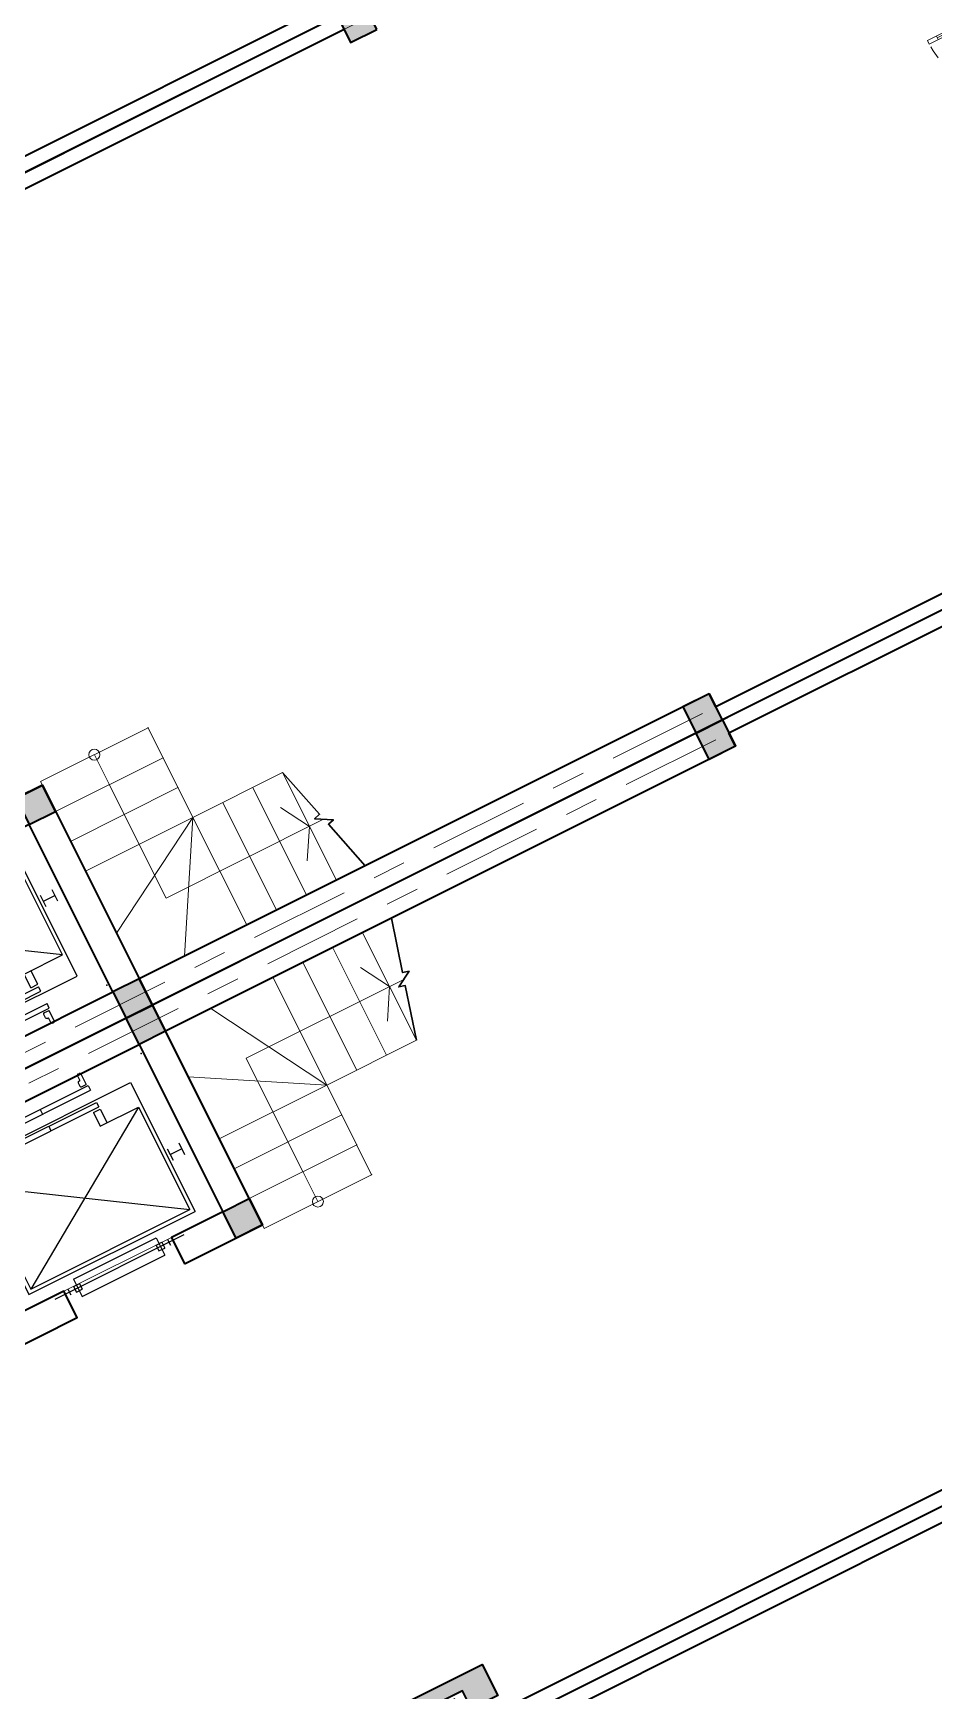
# Model space of a CAD drawing. Header units: millimetres. Extents: x 567980 to 569372, y 2065777 to 2066674.
# Drawn here: x 568822.76 to 568829.5, y 2066370.15 to 2066382.55 of the extents above; entities that cross this region are included whole.
import ezdxf

# ---------------------------------------------------------------- set-up
doc = ezdxf.new("R2010")
doc.units = ezdxf.units.MM
for name, pattern in [('ACAD_ISO03W100', [30, 12, -18]), ('CENTER', [3, 1.5, -0.5, 0.5, -0.5]), ('CENTER2', [1.125, 0.75, -0.125, 0.125, -0.125]), ('CONTINOUS', [0]), ('DIVIDEX22', [1.25, 0.625, -0.25, 0, -0.125, 0, -0.25]), ('HIDDEN2', [0.1875, 0.125, -0.0625]), ('PHANTOM2', [1.25, 0.625, -0.125, 0.125, -0.125, 0.125, -0.125]), ('PHANTOM3', [1.5, 0.625, -0.125, 0.125, -0.125, 0.125, -0.125, 0.125, -0.125])]:
    doc.linetypes.add(name, pattern=pattern)
for name, color, linetype, lineweight in [('A-COT VACH', 2, 'Continuous', 35), ('A-CUA', 25, 'Continuous', 5), ('A-DIM', 251, 'Continuous', 15), ('A-HATCH', 251, 'Continuous', 5), ('A-NET CAT', 214, 'Continuous', 30), ('A-NET THAY', 125, 'Continuous', 18), ('A-NOI THAT', 44, 'Continuous', 9), ('A-TRUC', 250, 'CENTER', 5), ('A-TUONG', 255, 'Continuous', 35), ('boDnv', 54, 'Continuous', 25), ('N1.1-CN', 4, 'CONTINOUS', 35), ('N1.3-TN', 6, 'CENTER2', 35), ('N1.4-TP', 4, 'PHANTOM2', 35), ('N1.5-TH', 2, 'PHANTOM3', 30), ('N1.6-NM', 3, 'DIVIDEX22', 30), ('N4-OTHER1', 143, 'CONTINOUS', 15)]:
    doc.layers.add(name, color=color, linetype=linetype, lineweight=lineweight)
for name, color, linetype in [('A-NOITHAT', 252, 'Continuous'), ('ChiaLo', 128, 'CENTER'), ('LoLK', 6, 'Continuous'), ('M-CD', 40, 'ACAD_ISO03W100'), ('M-Control', 170, 'CENTER2'), ('M-RP', 140, 'Continuous')]:
    doc.layers.add(name, color=color, linetype=linetype)

# ---------------------------------------------------------------- blocks, each defined once
blk = doc.blocks.new('NEN')
at = {"layer": 'ChiaLo', "ltscale": 5}
for points in [[(98.68832851131447, -3.45497444528155), (134.4633032362908, 14.43779458128847)], [(101.3722438652767, -8.821220654062927), (137.147218590253, 9.071548372507095)], [(104.0561592192389, -14.1874668628443), (139.8311339442153, 3.705302163725719)]]:
    blk.add_lwpolyline(points, dxfattribs=at)
at = {"layer": 'LoLK'}
for points in [[(134.4633032361744, 14.43779458128847), (131.7793878822122, 19.80404079006985), (113.8919005201897, 10.85765627701767), (116.5758158741519, 5.491410068003461)], [(137.147218590253, 9.071548372739926), (134.4633032362908, 14.43779458128847), (116.5758158741519, 5.491410068003461), (119.2597312282305, 0.1251638596877456)], [(139.8311339445645, 3.705302163492888), (137.1472185904859, 9.071548372507095), (119.2597312286962, 0.1251638594549149), (121.9436465821927, -5.241082349792123)], [(142.5150492981775, -1.660944044822827), (139.8311339443317, 3.705302163492888), (121.9436465819599, -5.241082349559292), (124.6275619356893, -10.60732855810784)]]:
    blk.add_lwpolyline(points, close=True, dxfattribs=at)
blk = doc.blocks.new('NEN KO1')
at = {"layer": 'LoLK'}
for points in [[(-73.65156448655762, 40.00000000256114), (-79.65156448679045, 40.00000000279397), (-79.65156448702328, 20.00000000325963), (-73.65156448702328, 20.00000000279397)], [(-67.65156448655762, 40.00000000256114), (-73.65156448655762, 40.00000000256114), (-73.65156448702328, 20.00000000279397), (-67.65156448725611, 20.00000000279397)], [(-61.65156448609196, 40.00000000232831), (-67.65156448655762, 40.00000000256114), (-67.65156448679045, 20.00000000325963), (-61.65156448679045, 20.00000000232831)], [(-55.65156448679045, 40.00000000186265), (-61.65156448632479, 40.00000000232831), (-61.65156448702328, 20.00000000232831), (-55.65156448702328, 20.00000000186265)]]:
    blk.add_lwpolyline(points, close=True, dxfattribs=at)
blk = doc.blocks.new('AP11B2')
at = {"layer": 'A-NOITHAT'}
for p, q in [((-435.0000000009313, 1391.603832304027), (-435.0000000009313, 1441.603832304019)), ((-385.0000000009313, 1391.603832304027), (-385.0000000009313, 1441.603832304019)), ((-335.0000000009313, 1441.603832304019), (-385.0000000009313, 1441.603832304019)), ((359.9999999990687, 1491.603832304019), (-360.0000000009313, 1491.603832304019)), ((-360.0000000009313, 1341.603832304019), (-360.0000000009313, 1491.603832304019)), ((-335.0000000009313, 1391.603832304027), (-335.0000000009313, 1441.603832304019)), ((384.9999999990687, 1441.603832304019), (334.9999999990687, 1441.603832304019)), ((334.9999999990687, 1391.603832304027), (334.9999999990687, 1441.603832304019)), ((359.9999999990687, 1341.603832304019), (359.9999999990687, 1491.603832304019)), ((384.9999999990687, 1391.603832304027), (384.9999999990687, 1441.603832304019)), ((434.9999999990687, 1391.603832304027), (434.9999999990687, 1441.603832304019)), ((557.9627270745113, 1416.603832304019), (-568.2546845125034, 1416.603832304019)), ((-335.0000000009313, 1391.603832304027), (-385.0000000009313, 1391.603832304027)), ((359.9999999990687, 1341.603832304019), (-360.0000000009313, 1341.603832304019)), ((384.9999999990687, 1391.603832304027), (334.9999999990687, 1391.603832304027)), ((-725.0000000009313, 166.1255714344661), (-725.0000000009313, 1291.603832304019)), ((724.9999999990687, 1291.603832304019), (-725.0000000009313, 1291.603832304019)), ((-695.0000000009313, 366.1255714344516), (-695.0000000009313, 1261.603832304019)), ((694.9999999990687, 1261.603832304019), (-695.0000000009313, 1261.603832304019)), ((694.9999999990687, 366.1255714344516), (-695.0000000009313, 1261.603832304019)), ((-695.0000000009313, 366.1255714344516), (694.9999999990687, 1261.603832304019)), ((694.9999999990687, 366.1255714344516), (694.9999999990687, 1261.603832304019)), ((724.9999999990687, 166.1255714344588), (724.9999999990687, 1291.603832304019)), ((-850.0000000009313, 757.1255714344661), (-850.0000000009313, 857.1255714344661)), ((-750.0000000009313, 807.1255714344588), (-850.0000000009313, 807.1255714344588)), ((-750.0000000009313, 757.1255714344661), (-750.0000000009313, 857.1255714344661)), ((749.9999999990687, 757.1255714344661), (749.9999999990687, 857.1255714344661)), ((749.9999999990687, 807.1255714344588), (849.9999999990687, 807.1255714344516)), ((849.9999999990687, 757.1255714344661), (849.9999999990687, 857.1255714344661)), ((-360.0000000009313, 366.1255714344516), (-695.0000000009313, 366.1255714344516)), ((-420.0000000009313, 246.1255714344588), (-420.0000000009313, 366.1255714344516)), ((-360.0000000009313, 246.1255714344588), (-360.0000000009313, 366.1255714344516)), ((694.9999999990687, 366.1255714344516), (359.9999999990687, 366.1255714344516)), ((359.9999999990687, 246.1255714344516), (359.9999999990687, 366.1255714344516)), ((419.9999999990687, 246.1255714344516), (419.9999999990687, 366.1255714344516)), ((724.9999999990687, 166.1255714344588), (-725.0000000009313, 166.1255714344661)), ((-360.0000000009313, 246.1255714344588), (-420.0000000009313, 246.1255714344588)), ((417.3913043467328, 226.1255714344588), (-417.3913043485954, 226.1255714344661)), ((-417.3913043485954, 186.1255714344588), (-417.3913043485954, 226.1255714344661)), ((417.3913043467328, 186.1255714344516), (-417.3913043485954, 186.1255714344588)), ((-9.313225746154785e-10, 186.1255714344516), (-9.313225746154785e-10, 226.1255714344661)), ((419.9999999990687, 246.1255714344516), (359.9999999990687, 246.1255714344516)), ((417.3913043467328, 186.1255714344516), (417.3913043467328, 226.1255714344588)), ((417.3913043467328, 79.48334088382398), (-417.3913043485954, 79.48334088382398)), ((-417.3913043485954, 39.48334088382398), (-417.3913043485954, 79.48334088382398)), ((417.3913043467328, 39.48334088382398), (-417.3913043485954, 39.48334088382398)), ((-407.3913043476641, -66.86999999999534), (-407.3913043476641, 25)), ((-367.3913043485954, 25), (-407.3913043476641, 25)), ((-357.3913043485954, -15), (-357.3913043485954, 15)), ((-9.313225746154785e-10, 39.48334088382398), (-9.313225746154785e-10, 79.48334088382398)), ((357.3913043467328, -15), (357.3913043467328, 15)), ((407.3913043458015, 25), (367.3913043467328, 25)), ((407.3913043458015, -66.86999999999534), (407.3913043458015, 25)), ((417.3913043467328, 39.48334088382398), (417.3913043467328, 79.48334088382398)), ((-387.3913043485954, -76.86999999999534), (-397.3913043485954, -76.86999999999534)), ((-377.3913043476641, -66.86999999999534), (-377.3913043476641, -24.99999999999272)), ((-367.3913043485954, -24.99999999999272), (-377.3913043476641, -24.99999999999272)), ((377.3913043458015, -24.99999999999272), (367.3913043467328, -24.99999999999272)), ((377.3913043458015, -66.86999999999534), (377.3913043458015, -24.99999999999272)), ((397.3913043467328, -76.86999999999534), (387.3913043467328, -76.86999999999534))]:
    blk.add_line(p, q, dxfattribs=at)
for centre, start, end in [((-367.3913043485954, 15), 0, 90), ((367.3913043467328, 15), 90, 180), ((-397.3913043485954, -66.86999999999534), 180, 270), ((-387.3913043485954, -66.86999999999534), 270, 0), ((-367.3913043485954, -15), 270, 0), ((367.3913043467328, -15), 180, 270), ((387.3913043467328, -66.86999999999534), 180, 270), ((397.3913043467328, -66.86999999999534), 270, 0)]:
    blk.add_arc(centre, 10, start, end, dxfattribs=at)
for p in [(-900.0000000009313, 0), (899.9999999990687, 0)]:
    blk.add_point(p, dxfattribs=at)
blk = doc.blocks.new('cot 220')
at = {"layer": 'A-COT VACH'}
h = blk.add_hatch(color=256, dxfattribs=at)
h.dxf.hatch_style = 1
h.paths.add_polyline_path([(110.0000037951395, 109.9999999980937), (-109.9999962048605, 109.9999999980937), (-109.9999962048605, -110.0000000019063), (110.0000037951395, -110.0000000019063)])
blk.add_lwpolyline([(-109.9999962048605, -110.0000000019063), (110.0000037951395, -110.0000000019063), (110.0000037951395, 109.9999999980937), (-109.9999962048605, 109.9999999980937)], close=True, dxfattribs=at)
blk = doc.blocks.new('N-ONGDUNG')
at = {"layer": 'N4-OTHER1', "ltscale": 10}
h = blk.add_hatch(dxfattribs=at)
h.set_pattern_fill('ANSI31', color=256, scale=36.00000000004761, angle=-90.00000000000001, style=0)
h.set_pattern_definition([(314.9999999999999, (39548.85017086168, 159241.458453613), (3.181980515343671, 3.181980515343669), [])])
h.paths.add_polyline_path([(7.275957614183426e-12, 45.00000000005821, -0.4142135623730951), (45.00000000006548, 0), (7.275957614183426e-12, -2.91038304567337e-11)])
h.paths.add_polyline_path([(-45.00000000005093, -1.309672370553017e-10, -0.4142135623741864), (7.275957614183426e-12, 45.00000000005821), (7.275957614183426e-12, 0, 1)])
h.paths.add_polyline_path([(7.275957614183426e-12, 0), (45.00000000006548, 0, -1)])
at = {"linetype": 'Continuous', "ltscale": 10}
for p, q in [((63.00000000008731, 0), (-63.00000000007276, 0)), ((7.275957614183426e-12, 63.00000000008731), (4.365574568510056e-11, -63.00000000008731))]:
    blk.add_line(p, q, dxfattribs=at)
blk.add_circle((7.275957614183426e-12, 0), 45.00000000005951, dxfattribs=at)
for centre, start, end in [((-22.5000000000291, 0), 0, 180), ((22.50000000004366, 0), 180, 0)]:
    blk.add_arc(centre, 22.50000000002975, start, end, dxfattribs=at)
blk = doc.blocks.new('$cc')
h = blk.add_hatch()
h.set_pattern_fill('_USER', color=8, scale=0.05, angle=45, style=0, pattern_type=0)
h.set_pattern_definition([(45, (-200956.0241762463, 465343.0443457479), (-0.03535533905932738, 0.03535533905932738), [])])
edge = h.paths.add_edge_path()
edge.add_arc((-0.1875000000291038, -0.25), 0.3125000000174623, -53.130102349887125, 53.130102349887125, ccw=False)
edge.add_arc((-2.91038304567337e-11, 0), 0.5, 89.99999999666488, 270.00000000333506, ccw=False)
edge.add_arc((0.1874999999708962, 0.25), 0.3124999999825377, 126.8698976415752, 233.1301023584249)
at = {"color": 8}
blk.add_lwpolyline([(0, 0, -0.499999999953434), (0, -0.5, -1.000000000058208), (0, 0.5, 0.5000000000465661), (0, 0, 0.3333333332919413), (0, 0, 0.3333333332919413)], format="xyb", dxfattribs=at)
blk.add_circle((0, 0), 0.5)
blk = doc.blocks.new('A$C9810a9bf')
at = {"layer": 'M-RP', "ltscale": 200}
for centre, radius in [((-14.75, 0), 14.75), ((-14.75, 0), 4.75), ((17.95000000000073, 0), 17.95000000000073), ((17.95000000000073, 0), 7.950000000000728)]:
    blk.add_circle(centre, radius, dxfattribs=at)
blk.add_ellipse((3.200000000000728, 0), major_axis=(-32.70000000000073, 0), ratio=0.7561140155418827, dxfattribs=at)
at = {"layer": 'M-RP', "ltscale": 200, "xscale": 9.5, "yscale": 9.5, "zscale": 9.5, "rotation": 180}
blk.add_blockref('$cc', (-14.75, 0), dxfattribs=at)
at = {"layer": 'M-RP', "ltscale": 200, "xscale": 15.9, "yscale": 15.9, "zscale": 15.9}
blk.add_blockref('$cc', (17.95000000000073, 0), dxfattribs=at)
blk = doc.blocks.new('A$Caa2107e4')
at = {"layer": 'M-Control', "ltscale": 0.03}
for centre, radius in [((-14.75, 0), 14.75), ((-14.75, 0), 4.75), ((17.95000000000073, 0), 17.95000000000073), ((17.95000000000073, 0), 7.950000000000728)]:
    blk.add_circle(centre, radius, dxfattribs=at)
blk.add_ellipse((3.200000000000728, 0), major_axis=(-32.70000000000073, 0), ratio=0.7561140155418827, dxfattribs=at)
at = {"layer": 'M-Control', "ltscale": 0.03, "xscale": 9.5, "yscale": 9.5, "zscale": 9.5, "rotation": 180}
blk.add_blockref('$cc', (-14.75, 0), dxfattribs=at)
at = {"layer": 'M-Control', "ltscale": 0.03, "xscale": 15.9, "yscale": 15.9, "zscale": 15.9}
blk.add_blockref('$cc', (17.95000000000073, 0), dxfattribs=at)
blk = doc.blocks.new('truc kt')
at = {"layer": 'A-HATCH'}
h = blk.add_hatch(color=256, dxfattribs=at)
h.dxf.hatch_style = 1
h.paths.add_polyline_path([(110.0000000009313, 1009.995999998602), (110.0000000009313, 1119.995999998602), (-259.9999999990687, 1119.995999998602), (-259.9999999990687, -110.0040000013978), (9.313225746154785e-10, -110.0040000013978), (9.313225746154785e-10, 109.9959999986022), (-149.9999999990105, 109.9959999986022), (-149.9999999990687, 1009.995999998602)])
at = {"layer": 'A-TUONG'}
for points in [[(110.0000000009313, 1009.995999998602), (110.0000000009313, 1119.995999998602), (-259.9999999990687, 1119.995999998602), (-259.9999999990687, -110.0040000013978), (9.313225746154785e-10, -110.0040000013978), (9.313225746154785e-10, 109.9959999986022), (-149.9999999990105, 109.9959999986022), (-149.9999999990687, 1009.995999998602), (110.0000000009313, 1009.995999998602)], [(9.313225746154785e-10, 109.9999999993015), (9.313225746154785e-10, 1009.995999998602)]]:
    blk.add_lwpolyline(points, dxfattribs=at)
at = {"layer": 'M-CD', "xscale": 34, "yscale": 34, "zscale": 34}
blk.add_blockref('$cc', (-116.0677081884933, 961.473602712038), dxfattribs=at)
at = {"layer": 'M-RP', "ltscale": 200, "rotation": 90}
for name, p in [('A$C9810a9bf', (-26.04999999905704, 961.2459999985876)), ('A$Caa2107e4', (-26.04999999905704, 961.2459999985876)), ('A$C9810a9bf', (-101.049999999057, 875.8459999985935)), ('A$Caa2107e4', (-101.049999999057, 875.8459999985935)), ('A$C9810a9bf', (-26.04999999905704, 875.8459999985935)), ('A$Caa2107e4', (-26.04999999905704, 875.8459999985935)), ('A$C9810a9bf', (-101.049999999057, 790.4459999985993)), ('A$Caa2107e4', (-101.049999999057, 790.4459999985993)), ('A$C9810a9bf', (-26.04999999905704, 790.4459999985993)), ('A$Caa2107e4', (-26.04999999905704, 790.4459999985993)), ('A$C9810a9bf', (-101.049999999057, 705.0459999986051)), ('A$Caa2107e4', (-101.049999999057, 705.0459999986051)), ('A$C9810a9bf', (-26.04999999905704, 705.0459999986051)), ('A$Caa2107e4', (-26.04999999905704, 705.0459999986051))]:
    blk.add_blockref(name, p, dxfattribs=at)
at = {"layer": 'N1.1-CN', "xscale": 0.4444444444444456, "yscale": 0.4444444444444456, "zscale": 0.4444444444444456, "rotation": 90}
blk.add_blockref('N-ONGDUNG', (-19.99999999889405, 308.8576939753111), dxfattribs=at)
at = {"layer": 'N1.3-TN', "xscale": -1, "rotation": 270}
blk.add_blockref('N-ONGDUNG', (-64.99999192910036, 191.9839999961114), dxfattribs=at)
at = {"layer": 'N1.4-TP', "xscale": 1.222222222222222, "yscale": 1.222222222222222, "zscale": 1.222222222222222, "rotation": 270}
blk.add_blockref('N-ONGDUNG', (-64.99999999906868, 375.9839999961696), dxfattribs=at)
at = {"layer": 'N1.5-TH', "xscale": 0.6666666666666677, "yscale": 0.6666666666666677, "zscale": 0.6666666666666677, "rotation": 90}
for p in [(-64.99999999906868, 494.9839999963006), (-75.99999919818947, 281.9839999961259)]:
    blk.add_blockref('N-ONGDUNG', p, dxfattribs=at)
at = {"layer": 'N1.6-NM', "xscale": -1.222222222222222, "yscale": 1.222222222222222, "zscale": 1.222222222222222, "rotation": 270}
blk.add_blockref('N-ONGDUNG', (-64.99999999906868, 591.9839999964315), dxfattribs=at)
blk = doc.blocks.new('*U305')
for p, q in [((89.99999999999977, -100.0000000000003), (50, -100.0000000000002)), ((69.99999999999977, -100.0000000000002), (69.99999999999777, -1049.99999999752)), ((2309.999999995038, -100.0000000000036), (2349.999999995038, -100.0000000000038)), ((2329.999999995038, -100.0000000000037), (2329.999999995037, -1049.999999997523)), ((89.99999999999777, -1049.99999999752), (49.99999999999778, -1049.99999999752)), ((2309.999999995037, -1049.999999997523), (2349.999999995037, -1049.999999997523))]:
    blk.add_line(p, q)
for points in [[(2.067033413120839e-13, 133.3333333333338), (60.00000000000043, 133.3333333333336), (60.00000000000023, 39.99999999999983), (50.00000000000023, 39.99999999999986), (50, -1.13686837721616e-13), (0, 0)], [(2399.999999995039, 133.3333333333299), (2339.999999995039, 133.3333333333302), (2339.999999995039, 39.99999999999618), (2349.999999995039, 39.99999999999615), (2349.999999995039, -3.857601107227621e-12), (2399.999999995039, -3.999709654379641e-12)], [(50, -1.13686837721616e-13), (90, -2.273736754432321e-13), (89.99999999999754, -1149.99999999752), (49.99999999999778, -1149.99999999752)], [(2349.999999995039, -3.857601107227621e-12), (2309.999999995039, -3.715492560075601e-12), (2309.999999995037, -1149.999999997522), (2349.999999995037, -1149.999999997523)]]:
    blk.add_lwpolyline(points, close=True)
at = {"linetype": 'HIDDEN2'}
for centre, radius, start, end in [((49.99999999969573, 4.86714022619313e-10), 1149.999999998287, 270.0000392677513, 7.802421844452145e-15), ((2349.999999996896, 2.001691903135449e-09), 1149.999999999798, 180, 269.9999607322483)]:
    blk.add_arc(centre, radius, start, end, dxfattribs=at)
blk = doc.blocks.new('MBT1 A1')
at = {"layer": 'A-NET CAT'}
blk.add_lwpolyline([(1.120000000111759, -9.379713737638667), (0.7168689491227269, -9.487732377136126), (0.7039279968012124, -9.439436085987836), (0.633217318682, -9.561910572927445), (0.6202763663604856, -9.513614281779155), (0.2201106760185212, -9.620838355505839)], dxfattribs=at)
at = {"layer": 'A-NET THAY', "ltscale": 100}
for p, q in [((1.619999999878928, -7.079995999811217), (1.619999999878928, -6.179995999671519)), ((1.120000000111759, -8.629713737638667), (0.6006710005458444, -7.729548536008224)), ((1.120000000111759, -8.629713737638667), (1.120000000111759, -7.729999999748543)), ((1.369999999878928, -8.629713737638667), (1.370000000111759, -7.729999999981374)), ((1.619999999878928, -8.629713737638667), (1.619999999878928, -7.729999999748543)), ((1.120000000111759, -8.629713737638667), (0.2199999999720603, -8.110098495380953)), ((1.120000000111759, -8.629713737638667), (0.220000000204891, -8.629713737871498)), ((1.120000000111759, -8.629713737638667), (1.120000000111759, -9.379713737638667)), ((1.619999999878928, -8.629713737638667), (1.120000000111759, -8.629713737638667)), ((1.869999999878928, -8.629713737638667), (1.369999999878928, -8.629713737638667)), ((1.119999999878928, -8.879713737638667), (0.220000000204891, -8.879713737638667)), ((1.120000000111759, -9.129713737871498), (0.220000000204891, -9.129713737638667)), ((1.120000000111759, -9.379713737638667), (0.2199999999720603, -9.379713737871498))]:
    blk.add_line(p, q, dxfattribs=at)
at = {"layer": 'A-NET THAY', "color": 251, "ltscale": 10}
for p, q in [((1.620000000111759, -8.179856868926436), (0.6699999999254942, -8.179856868693605)), ((0.6700000001583248, -9.49820109992288), (0.6699999999254942, -8.179856868693605)), ((1.869999999878928, -8.179856868693605), (0.9199999999254942, -8.179856868693605))]:
    blk.add_line(p, q, dxfattribs=at)
at = {"layer": 'A-NET THAY', "ltscale": 100}
blk.add_lwpolyline([(1.869999999878928, -8.629713737638667), (1.869999999878928, -7.729999999981374), (1.840000000083819, -7.729999999748543)], dxfattribs=at)
at = {"layer": 'A-NET THAY', "ltscale": 10}
blk.add_lwpolyline([(0.4458215811755508, -9.249713737517595), (0.6699999999254942, -9.379713737638667), (0.8941784189082682, -9.249713737517595)], dxfattribs=at)
blk.add_circle((1.869999999878928, -8.179856868693605), 0.04118169652319922, dxfattribs=at)
at = {"layer": 'A-NET THAY', "ltscale": 100}
for p in [(1.369999999878928, -8.629713737638667), (1.369999999878928, -8.629713737638667), (1.619999999878928, -8.629713737638667), (1.619999999878928, -8.629713737638667), (1.869999999878928, -8.629713737638667), (1.869999999878928, -8.629713737638667)]:
    blk.add_point(p, dxfattribs=at)
at = {"layer": 'A-TRUC', "ltscale": 0.5}
for p, q in [((0.1100000001024455, -16.8899959998671), (0.1099999998696148, -2.109995999606326)), ((5.890000000363216, -16.8899959998671), (5.890000000130385, -2.109995999606326))]:
    blk.add_line(p, q, dxfattribs=at)
at = {"layer": 'A-TUONG'}
for p, q in [((0, -17.10999999986961), (0, -2)), ((6.000000000232831, -17.10999599960633), (6.000000000232831, -1.999999999767169)), ((5.890000000130385, -12.27999599976465), (5.890000000130385, -2.219995999941602)), ((0.2199999999720603, -12.49999599996954), (0.2199999999720603, -7.729995999950916)), ((0.2199999999720603, -12.49999599996954), (0.1099999998696148, -12.49999599973671)), ((0.1100000001024455, -16.77999599999748), (0.1099999998696148, -12.49999599973671))]:
    blk.add_line(p, q, dxfattribs=at)
at = {"layer": 'A-TUONG', "ltscale": 100}
blk.add_lwpolyline([(1.840000000083819, -7.079995999811217), (1.840000000083819, -7.729995999718085), (0, -7.729995999718085), (0, -5.529995999764651), (1.839999999850988, -5.529995999997482), (1.840000000083819, -6.179995999904349), (1.619999999878928, -6.179995999671519), (1.619999999878928, -5.749995999736711), (0.2199999999720603, -5.749995999736711), (0.2199999999720603, -7.509995999978855), (1.620000000111759, -7.509995999746025), (1.619999999878928, -7.079995999811217)], close=True, dxfattribs=at)
at = {"layer": 'A-TUONG'}
blk.add_lwpolyline([(5.78000000002794, -12.49999599973671), (6.000000000232831, -12.49999599973671), (6, -12.27999599976465), (5.78000000026077, -12.27999599999748)], close=True, dxfattribs=at)
at = {"layer": 'A-COT VACH', "xscale": 0.001, "yscale": 0.001, "zscale": 0.001}
for p in [(0.1099999963771552, -7.619999999878928), (1.729999996256083, -7.619999999878928), (0.1099999961443245, -12.38999999989755), (5.889999996405095, -12.38999999989755)]:
    blk.add_blockref('cot 220', p, dxfattribs=at)
at = {"layer": 'A-CUA', "extrusion": (0, 0, -1), "xscale": 0.0007500000000000045, "yscale": 0.0007500000000000045, "zscale": -0.0007500000000000046, "rotation": 179.9999363377021}
blk.add_blockref('*U305', (-2.100000072270632, -17.0099990000017), dxfattribs=at)
at = {"layer": 'A-DIM', "xscale": 0.001, "yscale": 0.001, "zscale": 0.001}
blk.add_blockref('truc kt', (5.78000000026077, -7.61999599984847), dxfattribs=at)
at = {"layer": 'A-NOI THAT', "linetype": 'Continuous', "xscale": -0.0009583333333333351, "yscale": 0.0009583333333333351, "zscale": 0.0009583333333333339, "rotation": 270}
blk.add_blockref('AP11B2', (0.2863796604797244, -6.629995999624953), dxfattribs=at)
blk = doc.blocks.new('MBT1KO1')
at = {"layer": 'LoLK'}
blk.add_blockref('NEN KO1', (1.164153218269348e-09, 0), dxfattribs=at)
at = {"layer": 'LoLK', "xscale": -1, "rotation": 180}
for p in [(-79.65156448585913, 20.00000001606531), (-67.65156448679045, 20.00000001606531)]:
    blk.add_blockref('MBT1 A1', p, dxfattribs=at)
at = {"layer": 'LoLK', "rotation": 180}
for p in [(-67.6515644879546, 20.00000001606531), (-55.65156448702328, 20.00000001606531)]:
    blk.add_blockref('MBT1 A1', p, dxfattribs=at)

msp = doc.modelspace()

# ---------------------------------------------------------------- block references
at = {"layer": 'boDnv'}
msp.add_blockref('NEN', (568697.4807461541, 2066371.697269554), dxfattribs=at)

# ---------------------------------------------------------------- next in the draw order: block references
at = {"layer": 'LoLK', "rotation": 296.5718179020918}
msp.add_blockref('MBT1KO1', (568829.114835482, 2066302.370223564), dxfattribs=at)

doc.saveas('drawing.dxf')
